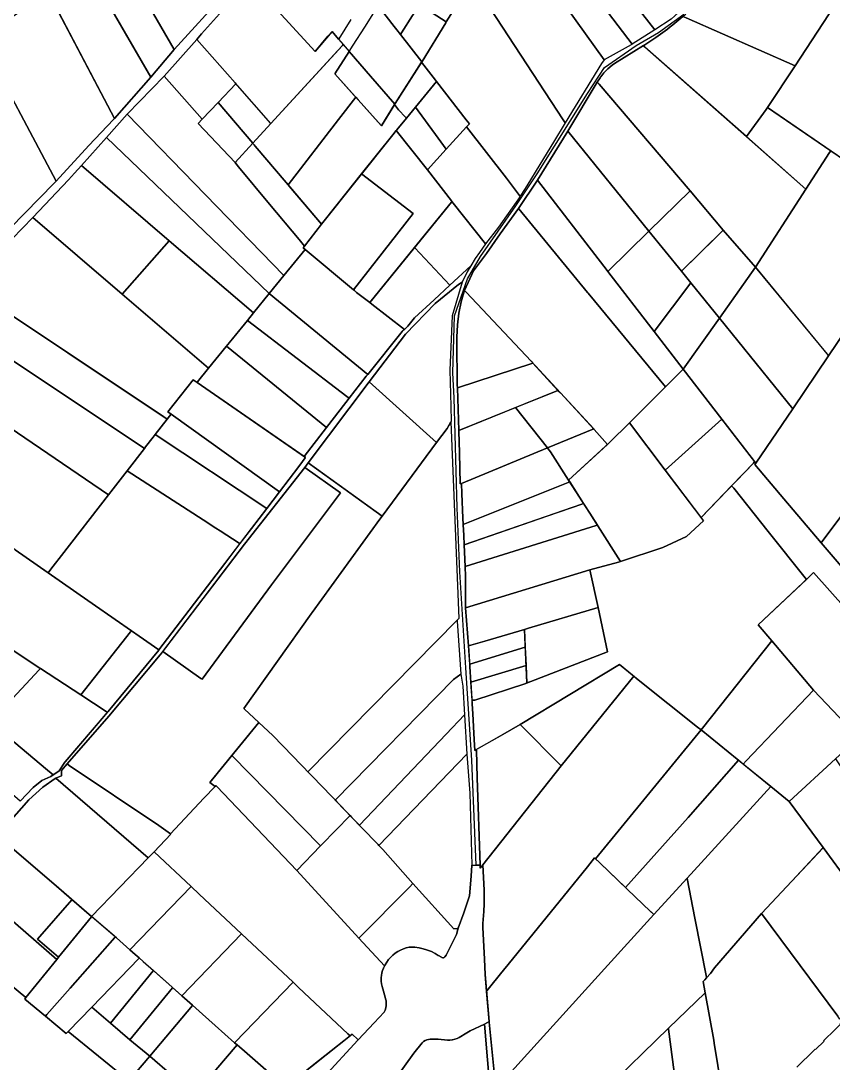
# Model space of a CAD drawing. Header units: metres. Extents: x 3 to 1005126, y 39 to 4383651.
# Drawn here: x 489941 to 490566, y 4369805 to 4370606 of the extents above; entities that cross this region are included whole.
import ezdxf

# ---------------------------------------------------------------- set-up
doc = ezdxf.new("R2010")
doc.units = ezdxf.units.M
doc.header["$MEASUREMENT"] = 0
doc.layers.add('TM_Llucmajor', color=7, linetype='Continuous')

msp = doc.modelspace()

# ---------------------------------------------------------------- linework, layer by layer
at = {"layer": 'TM_Llucmajor', "linetype": 'Continuous', "flags": 128}
for points in [[(490056.74, 4370708.97), (490061.35, 4370701.61), (490062.84, 4370698.97), (490101.52, 4370631.71), (490100.33, 4370629.22), (490099.44, 4370628.23), (490059.29, 4370583.85), (490012.64, 4370664.74), (490004.04, 4370678.91), (490056.74, 4370708.97)], [(490428.38, 4370599.17), (490388.69, 4370650.14), (490386.23, 4370653.28), (490353.7, 4370695.55), (490357.83, 4370694.91), (490368.4, 4370693.27), (490392.36, 4370689.55), (490395.34, 4370689.09), (490396.08, 4370688.97), (490450.78, 4370616.36), (490449.54, 4370615.07), (490441.08, 4370607.31), (490428.38, 4370599.17)], [(490316.19, 4370679.04), (490316.45, 4370679.3), (490316.59, 4370679.1), (490325.26, 4370666.69), (490329.52, 4370660.59), (490346.66, 4370636.19), (490389.58, 4370575.94), (490387.4, 4370573.3), (490359.55, 4370527.51), (490358.04, 4370529.81), (490288.07, 4370637.12), (490291.43, 4370642.56), (490309.31, 4370671.12), (490309.67, 4370671.69), (490315.2, 4370680.52), (490316.19, 4370679.04)], [(490000.72, 4370657.61), (490010.31, 4370668.58), (490012.64, 4370664.74), (490059.29, 4370583.85), (490041.27, 4370562.67), (489992.11, 4370647.77), (490000.72, 4370657.61)], [(490507.12, 4370667.94), (490588.15, 4370650.83), (490536.36, 4370571.29), (490452.53, 4370608.25), (490450.01, 4370609.34), (490452.1, 4370611.05), (490459.99, 4370619.25), (490480.45, 4370640.51), (490507.12, 4370667.94)], [(489990.09, 4370651.26), (490041.27, 4370562.67), (490013.2, 4370530.9), (489965.23, 4370622.69), (489990.09, 4370651.26)], [(490411.19, 4370588.15), (490370.58, 4370641.29), (490373.11, 4370643.24), (490386.23, 4370653.28), (490388.69, 4370650.14), (490428.38, 4370599.17), (490411.19, 4370588.15)], [(490643.26, 4370542.6), (490599.94, 4370481.29), (490515.05, 4370539.47), (490536.36, 4370571.29), (490588.15, 4370650.83), (490595.24, 4370649.33), (490620.61, 4370643.97), (490590.37, 4370602.22), (490645.58, 4370564.51), (490675.25, 4370606.32), (490683.69, 4370600.11), (490643.26, 4370542.6)], [(490389.58, 4370575.94), (490346.66, 4370636.19), (490363.91, 4370649.02), (490364.39, 4370649.38), (490370.58, 4370641.29), (490411.19, 4370588.15), (490410.84, 4370587.92), (490410.36, 4370587.65), (490389.58, 4370575.94)], [(490177.36, 4370594.19), (490180.51, 4370597.9), (490185.46, 4370591.97), (490189.09, 4370587.68), (490188.58, 4370587.11), (490185.04, 4370583.24), (490133.5, 4370527.07), (490106.03, 4370558.22), (490076.48, 4370591.72), (490077.6, 4370592.98), (490080.28, 4370596.01), (490107.77, 4370627.02), (490115.56, 4370635.81), (490119.3, 4370635.02), (490144.51, 4370607.51), (490167.47, 4370582.51), (490177.36, 4370594.19)], [(490268.25, 4370605.24), (490247.54, 4370618.43), (490249.64, 4370621.73), (490251.05, 4370623.94), (490255.6, 4370631.09), (490258.42, 4370635.52), (490278.93, 4370622.46), (490268.25, 4370605.24)], [(489968.37, 4370482.79), (489909.54, 4370593.49), (489911.15, 4370594.44), (489962.79, 4370627.35), (490013.2, 4370530.9), (490012.52, 4370530.14), (489993.6, 4370510.2), (489968.37, 4370482.79)], [(490242.2, 4370610.05), (490233.97, 4370596.78), (490233.11, 4370595.38), (490230.29, 4370599.02), (490228.18, 4370601.76), (490216.03, 4370617.5), (490216.9, 4370618.86), (490219.11, 4370622.32), (490222.02, 4370626.89), (490243.73, 4370612.45), (490242.2, 4370610.05)], [(490210.13, 4370563.41), (490193.58, 4370582.36), (490196.82, 4370587.31), (490205.59, 4370601.08), (490207.41, 4370603.95), (490216.03, 4370617.5), (490228.18, 4370601.76), (490230.29, 4370599.02), (490233.11, 4370595.38), (490249.38, 4370574.43), (490229.05, 4370542.48), (490228.66, 4370541.85), (490210.13, 4370563.41)], [(490249.38, 4370574.43), (490233.11, 4370595.38), (490233.97, 4370596.78), (490242.2, 4370610.05), (490244.44, 4370613.57), (490247.54, 4370618.43), (490268.25, 4370605.24), (490267.84, 4370604.58), (490249.64, 4370574.83), (490249.38, 4370574.43)], [(490440.33, 4370601.41), (490442.26, 4370602.99), (490450.01, 4370609.34), (490452.53, 4370608.25), (490536.36, 4370571.29), (490515.05, 4370539.47), (490513.97, 4370537.97), (490498.93, 4370517.01), (490496.8, 4370518.88), (490420.9, 4370585.88), (490419.9, 4370586.97), (490419.98, 4370587.01), (490429.17, 4370593.11), (490438.23, 4370599.69), (490440.33, 4370601.41)], [(489933.12, 4370446.51), (489910.33, 4370483.25), (489860.05, 4370564.32), (489909.54, 4370593.49), (489968.37, 4370482.79), (489966.93, 4370481.22), (489933.12, 4370446.51)], [(490080.68, 4370530.38), (490051.49, 4370563.53), (490076.48, 4370591.72), (490106.03, 4370558.22), (490106.57, 4370557.61), (490092.94, 4370543.31), (490080.68, 4370530.38)], [(490133.5, 4370527.07), (490188.58, 4370587.11), (490189.09, 4370587.68), (490193.58, 4370582.36), (490182.56, 4370565.38), (490197.59, 4370548.63), (490198.8, 4370547.28), (490185.51, 4370530.1), (490146.66, 4370479.88), (490145.14, 4370481.68), (490121.45, 4370509.65), (490120.62, 4370510.63), (490119.85, 4370511.53), (490119.56, 4370511.87), (490133.5, 4370527.07)], [(490386.51, 4370562.27), (490386.71, 4370562.57), (490387.03, 4370562.97), (490389.44, 4370565.98), (490390.85, 4370567.52), (490392.46, 4370569.14), (490395.75, 4370572.02), (490397.39, 4370573.28), (490419.9, 4370586.97), (490420.9, 4370585.88), (490544.61, 4370476.68), (490505.77, 4370416.72), (490481.06, 4370445.14), (490455.65, 4370475.36), (490385.61, 4370557.31), (490384.28, 4370558.93), (490386.51, 4370562.27)], [(490200.64, 4370545.24), (490182.56, 4370565.38), (490193.58, 4370582.36), (490210.13, 4370563.41), (490228.66, 4370541.85), (490218.46, 4370525.38), (490200.64, 4370545.24)], [(490259.88, 4370560.41), (490260.63, 4370559.36), (490244.65, 4370539.7), (490237.66, 4370531.11), (490236.9, 4370532), (490231.63, 4370537.69), (490228.57, 4370541.71), (490229.05, 4370542.48), (490249.18, 4370574.11), (490259.88, 4370560.41)], [(490051.49, 4370563.53), (490080.68, 4370530.38), (490077.61, 4370527.14), (490105.95, 4370497.04), (490108.56, 4370493.9), (490132.53, 4370465), (490155.1, 4370437.8), (490159.32, 4370432.72), (490158.35, 4370431.43), (490159.71, 4370430.31), (490143.46, 4370410.26), (490023.17, 4370534.38), (490051.49, 4370563.53)], [(490106.57, 4370557.61), (490133.5, 4370527.07), (490119.56, 4370511.87), (490092.94, 4370543.31), (490106.57, 4370557.61)], [(490260.63, 4370559.36), (490283.51, 4370529.96), (490285.99, 4370526.78), (490283.89, 4370524.47), (490283.88, 4370524.49), (490268.23, 4370507.23), (490260, 4370518.57), (490246.75, 4370536.81), (490244.65, 4370539.7), (490260.63, 4370559.36)], [(490361.69, 4370521.3), (490384.28, 4370558.93), (490385.61, 4370557.31), (490455.65, 4370475.36), (490423.97, 4370444.41), (490361.69, 4370521.3)], [(490200.64, 4370545.24), (490215.91, 4370528.23), (490218.46, 4370525.38), (490218.7, 4370525.77), (490228.57, 4370541.71), (490231.63, 4370537.69), (490236.9, 4370532), (490237.66, 4370531.11), (490230.19, 4370522.25), (490229.82, 4370521.79), (490227.1, 4370518.38), (490172.26, 4370449.64), (490147.45, 4370478.95), (490146.66, 4370479.88), (490185.51, 4370530.1), (490198.8, 4370547.28), (490200.64, 4370545.24)], [(490080.68, 4370530.38), (490092.94, 4370543.31), (490119.56, 4370511.87), (490105.95, 4370497.04), (490077.61, 4370527.14), (490080.68, 4370530.38)], [(490237.66, 4370531.11), (490244.65, 4370539.7), (490246.75, 4370536.81), (490260, 4370518.57), (490268.23, 4370507.23), (490253.82, 4370491.47), (490229.82, 4370521.79), (490230.19, 4370522.25), (490237.66, 4370531.11)], [(490515.05, 4370539.47), (490563.75, 4370506.09), (490562.77, 4370504.74), (490544.61, 4370476.68), (490498.93, 4370517.01), (490513.97, 4370537.97), (490515.05, 4370539.47)], [(490132.19, 4370396.37), (490007.04, 4370516.32), (490023.17, 4370534.38), (490143.46, 4370410.26), (490132.19, 4370396.37)], [(490314.53, 4370485.12), (490324.44, 4370471.77), (490324.99, 4370471.03), (490308.38, 4370447.49), (490298.35, 4370434.59), (490273.59, 4370465.95), (490272.62, 4370467.17), (490272.31, 4370467.57), (490253.82, 4370491.47), (490268.23, 4370507.23), (490283.88, 4370524.49), (490314.53, 4370485.12)], [(490055.41, 4370437), (489987.89, 4370494.83), (490007.04, 4370516.32), (490132.19, 4370396.37), (490120.24, 4370381.64), (490055.41, 4370437)], [(490242.76, 4370458.01), (490203.22, 4370488.46), (490227.1, 4370518.38), (490229.82, 4370521.79), (490253.82, 4370491.47), (490272.31, 4370467.57), (490272.62, 4370467.17), (490272.19, 4370466.67), (490209.57, 4370389.43), (490199.38, 4370397.29), (490197.67, 4370398.78), (490197.04, 4370399.34), (490242.76, 4370458.01)], [(490361.69, 4370521.3), (490423.97, 4370444.41), (490392.28, 4370413.45), (490391.87, 4370413.98), (490389.26, 4370417.36), (490338.23, 4370483.48), (490361.69, 4370521.3)], [(490120.62, 4370510.63), (490121.45, 4370509.65), (490145.14, 4370481.68), (490172.26, 4370449.64), (490159.32, 4370432.72), (490155.1, 4370437.8), (490132.53, 4370465), (490108.56, 4370493.9), (490107.39, 4370495.3), (490105.95, 4370497.04), (490119.56, 4370511.87), (490119.85, 4370511.53), (490120.62, 4370510.63)], [(490603.11, 4370479.11), (490632.79, 4370458.77), (490632.01, 4370457.59), (490629.51, 4370453.79), (490618.35, 4370436.81), (490608.02, 4370421.08), (490596.28, 4370403.23), (490573.84, 4370369.07), (490575.28, 4370368.15), (490562.04, 4370348.57), (490561.11, 4370349.7), (490505.77, 4370416.72), (490544.61, 4370476.68), (490562.77, 4370504.74), (490563.75, 4370506.09), (490603.11, 4370479.11)], [(490019.28, 4370395.84), (489950.49, 4370454.9), (489978.03, 4370483.78), (489982.69, 4370489), (489987.89, 4370494.83), (490055.41, 4370437), (490019.28, 4370395.84)], [(490159.32, 4370432.72), (490172.26, 4370449.64), (490184.44, 4370464.91), (490203.22, 4370488.46), (490242.76, 4370458.01), (490197.04, 4370399.34), (490159.71, 4370430.31), (490158.35, 4370431.43), (490159.32, 4370432.72)], [(490338.23, 4370483.48), (490389.26, 4370417.36), (490391.87, 4370413.98), (490392.28, 4370413.45), (490427.96, 4370367.21), (490450.32, 4370338.22), (490436.66, 4370324.64), (490377.23, 4370396.75), (490376.8, 4370397.27), (490323.96, 4370461.38), (490323.66, 4370461.76), (490338.23, 4370483.48)], [(490481.06, 4370445.14), (490448.97, 4370413.54), (490423.97, 4370444.41), (490455.65, 4370475.36), (490481.06, 4370445.14)], [(490298.35, 4370434.59), (490293.72, 4370428), (490290.47, 4370423.37), (490287.1, 4370417.78), (490270.9, 4370402.93), (490244.21, 4370431.4), (490243.88, 4370431.75), (490272.19, 4370466.67), (490272.62, 4370467.17), (490273.59, 4370465.95), (490298.35, 4370434.59)], [(490283.56, 4370397.52), (490282.28, 4370398.63), (490289.21, 4370413.92), (490299.12, 4370427.18), (490309.75, 4370442.17), (490323.66, 4370461.76), (490323.96, 4370461.38), (490376.8, 4370397.27), (490377.23, 4370396.75), (490436.66, 4370324.64), (490421.81, 4370309.89), (490408.93, 4370297.07), (490393.62, 4370281.86), (490392.04, 4370280.41), (490381.87, 4370291.98), (490355.92, 4370319.97), (490333.46, 4370344.3), (490283.56, 4370397.52)], [(490054.19, 4370305.53), (490056.82, 4370303.64), (490056.67, 4370303.45), (490055.6, 4370302.13), (490053.77, 4370299.89), (490051.12, 4370301.66), (489900.18, 4370402.35), (489934.62, 4370438.43), (489950.49, 4370454.9), (490019.28, 4370395.84), (490085.58, 4370338.9), (490077.08, 4370328.48), (490076.74, 4370328.07), (490073.74, 4370330.15), (490054.19, 4370305.53)], [(490427.96, 4370367.21), (490392.28, 4370413.45), (490423.97, 4370444.41), (490448.97, 4370413.54), (490456.27, 4370404.53), (490427.96, 4370367.21)], [(490475.31, 4370439.48), (490481.06, 4370445.14), (490505.77, 4370416.72), (490478.11, 4370377.56), (490456.27, 4370404.53), (490448.97, 4370413.54), (490475.31, 4370439.48)], [(490085.58, 4370338.9), (490019.28, 4370395.84), (490055.41, 4370437), (490120.24, 4370381.64), (490115.49, 4370375.78), (490099.09, 4370355.56), (490085.58, 4370338.9)], [(490197.04, 4370399.34), (490199.38, 4370397.29), (490209.57, 4370389.43), (490211.09, 4370388.24), (490236.06, 4370368.75), (490234.41, 4370367.1), (490207.99, 4370334.2), (490132.19, 4370396.37), (490143.46, 4370410.26), (490159.71, 4370430.31), (490197.04, 4370399.34)], [(490258.89, 4370391.45), (490243.72, 4370377.64), (490238.64, 4370371.33), (490236.06, 4370368.75), (490211.09, 4370388.24), (490209.57, 4370389.43), (490243.88, 4370431.75), (490244.21, 4370431.4), (490270.9, 4370402.93), (490258.89, 4370391.45)], [(490534.54, 4370307.89), (490478.11, 4370377.56), (490505.77, 4370416.72), (490562.04, 4370348.57), (490534.54, 4370307.89)], [(489900.44, 4370367.87), (489881.31, 4370380.61), (489892.24, 4370393.99), (489900.18, 4370402.35), (490053.77, 4370299.89), (490044.62, 4370288.07), (490043.1, 4370286.1), (490037.23, 4370278.51), (490036.35, 4370277.38), (489910.49, 4370361.18), (489900.44, 4370367.87)], [(490260.86, 4370282.01), (490208.9, 4370328.56), (490236.8, 4370365.2), (490259.66, 4370388.71), (490277.77, 4370403.29), (490280.36, 4370405.25), (490272.67, 4370379.38), (490271.01, 4370337.52), (490271.81, 4370309.77), (490272.1, 4370298.09), (490268.84, 4370292.75), (490260.86, 4370282.01)], [(490450.32, 4370338.22), (490427.96, 4370367.21), (490456.27, 4370404.53), (490478.11, 4370377.56), (490450.32, 4370338.22)], [(490193.55, 4370316), (490191.81, 4370317.33), (490115.49, 4370375.78), (490120.24, 4370381.64), (490132.19, 4370396.37), (490207.99, 4370334.2), (490206.6, 4370332.99), (490193.55, 4370316)], [(490276.79, 4370323.79), (490276.72, 4370325.91), (490276.38, 4370360.24), (490276.47, 4370362.75), (490276.94, 4370372.42), (490277.95, 4370381.29), (490279.74, 4370390.05), (490280.69, 4370393.58), (490282.28, 4370398.63), (490283.56, 4370397.52), (490333.46, 4370344.3), (490334.77, 4370342.89), (490276.79, 4370323.79)], [(489866.07, 4370338.57), (489853.66, 4370346.98), (489881.31, 4370380.61), (489900.44, 4370367.87), (489910.49, 4370361.18), (490036.35, 4370277.38), (490023.06, 4370260.21), (490008.77, 4370241.75), (489874.22, 4370333.04), (489866.07, 4370338.57)], [(490111.7, 4370346), (490099.42, 4370355.98), (490115.49, 4370375.78), (490191.81, 4370317.33), (490193.55, 4370316), (490177.99, 4370295.72), (490176.29, 4370293.5), (490111.7, 4370346)], [(490479.97, 4370299.82), (490450.32, 4370338.22), (490478.11, 4370377.56), (490534.54, 4370307.89), (490506.15, 4370265.9), (490479.97, 4370299.82)], [(490506.15, 4370265.9), (490534.54, 4370307.89), (490562.04, 4370348.57), (490575.28, 4370368.15), (490666.1, 4370310.29), (490612.74, 4370242.3), (490595.36, 4370256.73), (490556.31, 4370204.7), (490527.64, 4370238.52), (490505.28, 4370264.92), (490506.15, 4370265.9)], [(490099.09, 4370355.56), (490099.42, 4370355.98), (490111.7, 4370346), (490176.29, 4370293.5), (490159.13, 4370271.16), (490076.74, 4370328.07), (490077.08, 4370328.48), (490085.58, 4370338.9), (490099.09, 4370355.56)], [(489821.24, 4370287.62), (489813.3, 4370293.57), (489823.17, 4370309.74), (489829.21, 4370317.18), (489853.66, 4370346.98), (489866.07, 4370338.57), (489874.22, 4370333.04), (490008.77, 4370241.75), (489972.53, 4370194.95), (489966.18, 4370186.75), (489962.86, 4370182.46), (489962.3, 4370181.74), (489936.89, 4370199.43), (489860.35, 4370257.62), (489860.26, 4370257.68), (489840.61, 4370271.83), (489841.17, 4370272.63), (489836.79, 4370275.97), (489832.72, 4370279.02), (489821.24, 4370287.62)], [(490277.89, 4370291.19), (490276.79, 4370323.79), (490334.77, 4370342.89), (490354.08, 4370321.96), (490277.89, 4370291.19)], [(490436.48, 4370260.64), (490408.93, 4370297.07), (490421.81, 4370309.89), (490436.66, 4370324.64), (490450.32, 4370338.22), (490479.97, 4370299.82), (490436.48, 4370260.64)], [(490140.08, 4370243.9), (490056.82, 4370303.64), (490054.19, 4370305.53), (490073.74, 4370330.15), (490076.74, 4370328.07), (490160.11, 4370270.48), (490159.76, 4370269.99), (490157.88, 4370267.4), (490155, 4370263.44), (490140.08, 4370243.9)], [(490219.1, 4370225.28), (490162.15, 4370266.14), (490208.9, 4370328.56), (490260.86, 4370282.01), (490219.1, 4370225.28)], [(490346.02, 4370277.67), (490321.36, 4370308.75), (490354.08, 4370321.96), (490355.92, 4370319.97), (490381.53, 4370292.35), (490346.02, 4370277.67)], [(490279.86, 4370250.33), (490279.04, 4370250), (490278.37, 4370273.85), (490277.9, 4370290.65), (490277.89, 4370291.19), (490321.36, 4370308.75), (490346.02, 4370277.67), (490279.86, 4370250.33)], [(490130.34, 4370231.14), (490044.62, 4370288.07), (490053.77, 4370299.89), (490055.6, 4370302.13), (490056.67, 4370303.45), (490056.82, 4370303.64), (490140.08, 4370243.9), (490130.34, 4370231.14)], [(490464.07, 4370224.15), (490436.48, 4370260.64), (490479.97, 4370299.82), (490505.11, 4370267.25), (490504.4, 4370265.95), (490464.07, 4370224.15)], [(490269.08, 4370293.14), (490271.86, 4370297.69), (490277.83, 4370146.62), (490277.84, 4370146.49), (490276.69, 4370145.32), (490161.94, 4370028.81), (490161.87, 4370028.88), (490158.65, 4370032.22), (490156.47, 4370034.48), (490150.31, 4370040.87), (490135.07, 4370056.7), (490113.18, 4370076.87), (490112.58, 4370077.42), (490164.41, 4370150.19), (490165.11, 4370151.17), (490217.3, 4370222.88), (490219.1, 4370225.28), (490260.86, 4370282.01), (490268.84, 4370292.75), (490269.08, 4370293.14)], [(490381.87, 4370291.98), (490392.04, 4370280.41), (490362.29, 4370252.97), (490348.38, 4370274.69), (490346.28, 4370277.34), (490346.02, 4370277.67), (490381.53, 4370292.35), (490381.87, 4370291.98)], [(490378.51, 4370227.63), (490362.29, 4370252.97), (490393.62, 4370281.86), (490408.93, 4370297.07), (490436.48, 4370260.64), (490465.97, 4370221.63), (490452.86, 4370209.63), (490434.59, 4370201.2), (490402.25, 4370190.55), (490384.8, 4370217.81), (490378.51, 4370227.63)], [(490118.7, 4370215.9), (490109.74, 4370204.16), (490109.2, 4370204.51), (490094.44, 4370214.07), (490091.27, 4370216.11), (490081.5, 4370222.42), (490023.06, 4370260.21), (490036.35, 4370277.38), (490037.23, 4370278.51), (490043.1, 4370286.1), (490044.62, 4370288.07), (490130.34, 4370231.14), (490118.7, 4370215.9)], [(490279.86, 4370250.33), (490346.02, 4370277.67), (490346.28, 4370277.34), (490348.38, 4370274.69), (490362.29, 4370252.97), (490363.17, 4370251.59), (490361.84, 4370251.06), (490281.28, 4370218.92), (490281.07, 4370223.66), (490280.2, 4370242.8), (490279.86, 4370250.33)], [(490008.88, 4370071.55), (490048.37, 4370118.61), (490049.88, 4370120.59), (490050.44, 4370121.33), (490079.77, 4370100.53), (490080.69, 4370099.88), (490133.85, 4370172.38), (490134.13, 4370172.76), (490187.08, 4370243.11), (490159.5, 4370262.66), (490162.15, 4370266.14), (490189.6, 4370246.44), (490219.1, 4370225.28), (490217.3, 4370222.88), (490165.11, 4370151.17), (490164.41, 4370150.19), (490112.58, 4370077.42), (490113.18, 4370076.87), (490124.19, 4370066.72), (490086.46, 4370020.58), (490090.59, 4370017.6), (490082.08, 4370008.57), (490056.26, 4369981.17), (490047.38, 4369987.42), (489978.5, 4370033.73), (489976.9, 4370034.85), (490008.88, 4370071.55)], [(490637.48, 4370103.24), (490628.16, 4370094.66), (490627.83, 4370095.03), (490550.51, 4370181.93), (490546.64, 4370178.14), (490545.11, 4370176.7), (490544.14, 4370177.91), (490515.7, 4370213.36), (490489.08, 4370246.71), (490487.54, 4370248.47), (490504.4, 4370265.95), (490505.11, 4370267.25), (490506.15, 4370265.9), (490505.28, 4370264.92), (490527.64, 4370238.52), (490556.31, 4370204.7), (490640.37, 4370106.56), (490639.54, 4370105.85), (490637.48, 4370103.24)], [(490109.74, 4370204.16), (490098.11, 4370188.93), (490047.4, 4370122.5), (489992.77, 4370160.53), (489962.3, 4370181.74), (489962.86, 4370182.46), (489966.18, 4370186.75), (489972.53, 4370194.95), (490008.77, 4370241.75), (490023.06, 4370260.21), (490081.5, 4370222.42), (490091.27, 4370216.11), (490094.44, 4370214.07), (490109.2, 4370204.51), (490109.74, 4370204.16)], [(490133.85, 4370172.38), (490080.69, 4370099.88), (490079.77, 4370100.53), (490050.44, 4370121.33), (490113.27, 4370203.77), (490159.5, 4370262.66), (490187.08, 4370243.11), (490133.85, 4370172.38)], [(490372.42, 4370234.6), (490281.99, 4370203.29), (490281.67, 4370210.5), (490281.28, 4370218.92), (490361.84, 4370251.06), (490363.17, 4370251.59), (490373.75, 4370235.06), (490372.42, 4370234.6)], [(490640.37, 4370106.56), (490556.31, 4370204.7), (490595.36, 4370256.73), (490612.74, 4370242.3), (490701.22, 4370170.04), (490640.37, 4370106.56)], [(490465.97, 4370221.63), (490464.07, 4370224.15), (490487.54, 4370248.47), (490489.08, 4370246.71), (490515.7, 4370213.36), (490544.14, 4370177.91), (490545.11, 4370176.7), (490507.98, 4370141.66), (490518.4, 4370129.4), (490465.12, 4370062.35), (490463.98, 4370060.95), (490461.27, 4370062.97), (490415.82, 4370099.56), (490401.45, 4370111.14), (490325.07, 4370065.16), (490311.65, 4370057.5), (490290.25, 4370045.27), (490289.79, 4370053.59), (490288.69, 4370073.26), (490288.2, 4370081.09), (490288.02, 4370083.94), (490290.1, 4370083.94), (490329.3, 4370096.73), (490333.3, 4370098.25), (490392.21, 4370120.89), (490384.91, 4370155.05), (490378.62, 4370183.97), (490400.61, 4370189.98), (490402.08, 4370190.49), (490434.59, 4370201.2), (490452.86, 4370209.63), (490465.97, 4370221.63)], [(490383.48, 4370217.99), (490282.75, 4370186.58), (490281.99, 4370203.29), (490346.29, 4370225.55), (490372.42, 4370234.6), (490373.75, 4370235.06), (490378.51, 4370227.63), (490384.49, 4370218.3), (490383.48, 4370217.99)], [(490383.48, 4370217.99), (490384.49, 4370218.3), (490384.8, 4370217.81), (490402.25, 4370190.55), (490402.08, 4370190.49), (490400.61, 4370189.98), (490378.62, 4370183.97), (490283.03, 4370154.93), (490283.1, 4370178.86), (490282.75, 4370186.58), (490383.48, 4370217.99)], [(490285.22, 4370125.51), (490283.03, 4370154.93), (490378.62, 4370183.97), (490384.91, 4370155.05), (490331.32, 4370139.06), (490328.26, 4370138.17), (490297.99, 4370129.26), (490285.22, 4370125.51)], [(490593.64, 4370062.93), (490585.13, 4370055.1), (490585.11, 4370055.12), (490584.74, 4370055.51), (490550.39, 4370091.61), (490518.4, 4370129.4), (490507.98, 4370141.66), (490546.64, 4370178.14), (490550.51, 4370181.93), (490627.83, 4370095.03), (490628.16, 4370094.66), (490603.09, 4370071.62), (490593.64, 4370062.93)], [(490331.32, 4370139.06), (490384.91, 4370155.05), (490392.21, 4370120.89), (490333.3, 4370098.25), (490330.23, 4370097.08), (490328.26, 4370138.17), (490331.32, 4370139.06)], [(489882.83, 4370133.44), (489883.02, 4370133.64), (489883.24, 4370133.9), (489895.4, 4370148.69), (489956.23, 4370108.28), (489956.37, 4370108.19), (489955.5, 4370107.24), (489917.77, 4370066.91), (489887, 4370092.7), (489866.34, 4370110.94), (489864.92, 4370112.09), (489882.83, 4370133.44)], [(490279.41, 4370103.83), (490273.86, 4370099.6), (490182.88, 4370007.07), (490182.53, 4370007.43), (490178.96, 4370011.14), (490173.86, 4370016.43), (490164.19, 4370026.47), (490161.94, 4370028.81), (490276.69, 4370145.32), (490276.73, 4370144.58), (490279.41, 4370103.83)], [(490286.26, 4370111.63), (490285.22, 4370125.51), (490297.99, 4370129.26), (490328.26, 4370138.17), (490328.92, 4370124.48), (490286.26, 4370111.63)], [(490006.9, 4370075.24), (489987.48, 4370088), (490025.68, 4370136.4), (490026.3, 4370137.18), (490047.4, 4370122.5), (490047.3, 4370122.37), (490008.53, 4370075.16), (490007.99, 4370074.52), (490006.9, 4370075.24)], [(490287.16, 4370097.76), (490286.43, 4370109.36), (490286.26, 4370111.63), (490328.92, 4370124.48), (490329.59, 4370110.54), (490287.16, 4370097.76)], [(490498.62, 4370037.16), (490496.41, 4370034.74), (490492.8, 4370037.67), (490491.72, 4370038.54), (490463.98, 4370060.95), (490465.12, 4370062.35), (490518.4, 4370129.4), (490550.39, 4370091.61), (490498.62, 4370037.16)], [(489987.48, 4370088), (490006.9, 4370075.24), (490007.99, 4370074.52), (489975.5, 4370036.41), (489975.22, 4370036.07), (489970.71, 4370029.65), (489966.07, 4370026.42), (489960.2, 4370031.35), (489922.54, 4370062.91), (489917.77, 4370066.91), (489955.5, 4370107.24), (489956.37, 4370108.19), (489987.48, 4370088)], [(490329.59, 4370110.54), (490330.23, 4370097.08), (490329.3, 4370096.73), (490290.1, 4370083.94), (490288.02, 4370083.94), (490287.16, 4370097.76), (490329.59, 4370110.54)], [(490356.44, 4370033.28), (490325.07, 4370065.16), (490401.45, 4370111.14), (490412.28, 4370102.41), (490356.44, 4370033.28)], [(490281.01, 4370094.64), (490282.32, 4370072.54), (490268.08, 4370057.61), (490201.49, 4369987.75), (490195.76, 4369993.7), (490184.22, 4370005.67), (490182.88, 4370007.07), (490273.86, 4370099.6), (490279.41, 4370103.83), (490279.41, 4370103.78), (490280.2, 4370099.27), (490281.01, 4370094.64)], [(490299.48, 4369860.38), (490299.17, 4369859.99), (490298.09, 4369872.92), (490297.54, 4369884.86), (490296.43, 4369909), (490296.28, 4369912.14), (490297.07, 4369921.46), (490297.31, 4369927.36), (490297.26, 4369937.71), (490296.37, 4369957.28), (490356.44, 4370033.28), (490412.28, 4370102.41), (490415.82, 4370099.56), (490461.27, 4370062.97), (490463.98, 4370060.95), (490383, 4369961.83), (490382.2, 4369962.6), (490376.75, 4369955.86), (490351.31, 4369924.42), (490313.61, 4369877.84), (490313.31, 4369877.47), (490303.62, 4369865.5), (490299.48, 4369860.38)], [(490567.29, 4370038.69), (490531.77, 4370006.03), (490517.6, 4370017.53), (490496.41, 4370034.74), (490498.62, 4370037.16), (490550.39, 4370091.61), (490584.74, 4370055.51), (490585.11, 4370055.12), (490585.13, 4370055.1), (490567.29, 4370038.69)], [(489917.07, 4370066.17), (489917.77, 4370066.91), (489922.54, 4370062.91), (489960.2, 4370031.35), (489966.07, 4370026.42), (489964.43, 4370025.28), (489957.37, 4370021.97), (489950.88, 4370016.6), (489940.89, 4370006.21), (489896.69, 4370044.4), (489917.07, 4370066.17)], [(490103.41, 4370041.3), (490124.19, 4370066.72), (490135.07, 4370056.7), (490150.31, 4370040.87), (490156.47, 4370034.48), (490164.19, 4370026.47), (490173.86, 4370016.43), (490178.96, 4370011.14), (490182.53, 4370007.43), (490184.22, 4370005.67), (490194.32, 4369995.19), (490172.48, 4369972.68), (490171.66, 4369971.83), (490103.41, 4370041.3)], [(490284.12, 4370042.33), (490216.54, 4369972.1), (490215.84, 4369972.83), (490203.09, 4369986.09), (490201.92, 4369987.31), (490201.49, 4369987.75), (490268.08, 4370057.61), (490282.32, 4370072.54), (490284.12, 4370042.33)], [(490294.17, 4369957.06), (490292.05, 4370024.19), (490291.38, 4370045.46), (490291.33, 4370045.88), (490311.65, 4370057.5), (490325.07, 4370065.16), (490356.44, 4370033.28), (490296.37, 4369957.28), (490295.59, 4369956.3), (490294.25, 4369954.61), (490294.17, 4369957.06)], [(490406.02, 4369939.79), (490386.15, 4369958.82), (490383, 4369961.83), (490463.98, 4370060.95), (490491.72, 4370038.54), (490492.8, 4370037.67), (490454.01, 4369993.75), (490406.02, 4369939.79)], [(490286.43, 4370012.4), (490287.96, 4369957.01), (490287.33, 4369948.44), (490286, 4369933.47), (490281.84, 4369920.36), (490277.5, 4369908.66), (490277.18, 4369907.57), (490276.57, 4369908.25), (490274, 4369908.07), (490242.49, 4369942.82), (490219.39, 4369969.15), (490216.54, 4369972.1), (490284.12, 4370042.33), (490286.43, 4370012.4)], [(490043.72, 4369967.31), (490039.82, 4369963.27), (490039.75, 4369963.2), (490039.3, 4369962.73), (489968.33, 4370024.01), (489968.48, 4370024.09), (489968.75, 4370024.24), (489972.67, 4370025.78), (489972.67, 4370029.85), (489976.9, 4370034.85), (489978.5, 4370033.73), (490047.38, 4369987.42), (490056.26, 4369981.17), (490056.66, 4369980.72), (490043.72, 4369967.31)], [(490087.59, 4370021.96), (490103.41, 4370041.3), (490171.66, 4369971.83), (490171.6, 4369971.77), (490153.39, 4369952.99), (490091.91, 4370017.58), (490091.24, 4370018.26), (490090.59, 4370017.6), (490086.46, 4370020.58), (490087.59, 4370021.96)], [(490453.23, 4369947.15), (490427.71, 4369919.01), (490425.87, 4369920.77), (490425.74, 4369920.9), (490424.9, 4369921.7), (490407.43, 4369938.44), (490406.02, 4369939.79), (490454.01, 4369993.75), (490492.8, 4370037.67), (490517.6, 4370017.53), (490453.23, 4369947.15)], [(490619.64, 4369888.66), (490618.68, 4369887.68), (490557.88, 4369970.48), (490531.77, 4370006.03), (490567.29, 4370038.69), (490584.07, 4370013.89), (490612.65, 4369970.5), (490620.22, 4369959.32), (490647.79, 4369918.08), (490619.64, 4369888.66)], [(489967.84, 4370023.74), (489968.28, 4370024.05), (489968.33, 4370024.01), (490039.3, 4369962.73), (489995.73, 4369917.58), (489966.69, 4369942.55), (489923.79, 4369979.41), (489923.7, 4369979.49), (489925.65, 4369981.87), (489932.36, 4369990.09), (489947.5, 4370007.15), (489958.24, 4370016.98), (489967.84, 4370023.74)], [(490090.59, 4370017.6), (490091.24, 4370018.26), (490091.91, 4370017.58), (490153.39, 4369952.99), (490201.01, 4369900.8), (490220.87, 4369879.69), (490220.82, 4369879.58), (490220.21, 4369878.38), (490220.09, 4369878.12), (490219.99, 4369877.87), (490219.33, 4369876.18), (490218.77, 4369874.17), (490218.4, 4369872.12), (490218.26, 4369870.7), (490218.22, 4369870.05), (490218.25, 4369867.96), (490218.48, 4369865.89), (490218.9, 4369863.85), (490219.52, 4369861.86), (490221.34, 4369855.47), (490221.66, 4369854.35), (490221.96, 4369852.79), (490221.98, 4369852.62), (490222.11, 4369850.87), (490222.03, 4369849.11), (490221.75, 4369847.37), (490221.28, 4369845.68), (490220.62, 4369844.05), (490212.89, 4369835.87), (490200.45, 4369822.7), (490200.2, 4369822.95), (490196.02, 4369827.23), (490194.34, 4369825.89), (490192.58, 4369827.46), (490154.76, 4369862.98), (490150.51, 4369866.98), (490114.88, 4369900.46), (490110.87, 4369904.22), (490078.31, 4369934.82), (490072.13, 4369940.62), (490043.72, 4369967.31), (490056.66, 4369980.72), (490056.26, 4369981.17), (490082.08, 4370008.57), (490090.59, 4370017.6)], [(490474.24, 4369878.04), (490471.31, 4369873.82), (490468.23, 4369870.48), (490468.13, 4369871), (490459.26, 4369916.33), (490453.31, 4369946.75), (490453.23, 4369947.15), (490517.6, 4370017.53), (490531.77, 4370006.03), (490557.88, 4369970.48), (490557.78, 4369970.38), (490533.73, 4369944.66), (490510.44, 4369919.77), (490474.24, 4369878.04)], [(490201.01, 4369900.8), (490153.39, 4369952.99), (490171.6, 4369971.77), (490172.48, 4369972.68), (490194.32, 4369995.19), (490195.76, 4369993.7), (490203.09, 4369986.09), (490215.84, 4369972.83), (490216.54, 4369972.1), (490217.47, 4369971.14), (490219.39, 4369969.15), (490242.49, 4369942.82), (490239.9, 4369940.2), (490201.01, 4369900.8)], [(489969.01, 4369884.56), (489895.24, 4369948.65), (489923.79, 4369979.41), (489966.69, 4369942.55), (489980.65, 4369930.55), (489980.54, 4369930.41), (489954.13, 4369900.02), (489970.37, 4369886.23), (489969.01, 4369884.56)], [(490618.68, 4369887.68), (490570.71, 4369838.73), (490569.02, 4369840.99), (490525.27, 4369899.84), (490510.44, 4369919.77), (490533.73, 4369944.66), (490557.88, 4369970.48), (490618.68, 4369887.68)], [(490039.3, 4369962.73), (490039.82, 4369963.27), (490039.75, 4369963.2), (490043.72, 4369967.31), (490072.13, 4369940.62), (490025.21, 4369891.97), (490014.9, 4369901.11), (489995.73, 4369917.58), (490039.3, 4369962.73)], [(490305.99, 4369784.79), (490305.9, 4369789.23), (490305.88, 4369790.29), (490301.16, 4369836.34), (490301.11, 4369836.79), (490299.17, 4369859.99), (490299.48, 4369860.38), (490303.62, 4369865.5), (490313.31, 4369877.47), (490313.61, 4369877.84), (490351.31, 4369924.42), (490376.75, 4369955.86), (490382.2, 4369962.6), (490386.15, 4369958.82), (490407.43, 4369938.44), (490424.9, 4369921.7), (490425.74, 4369920.9), (490425.87, 4369920.77), (490427.71, 4369919.01), (490389.83, 4369877.23), (490305.99, 4369784.79)], [(489945.27, 4369855.32), (489900.91, 4369891.81), (489899.21, 4369893.29), (489898.08, 4369894.28), (489891.74, 4369899.85), (489868.83, 4369918.39), (489895.24, 4369948.65), (489969.01, 4369884.56), (489945.27, 4369855.32)], [(490032.29, 4369885.69), (490029.21, 4369888.42), (490025.21, 4369891.97), (490072.13, 4369940.62), (490078.31, 4369934.82), (490110.87, 4369904.22), (490065.03, 4369856.69), (490055.04, 4369865.54), (490035.36, 4369882.97), (490032.29, 4369885.69)], [(490220.87, 4369879.69), (490201.01, 4369900.8), (490239.9, 4369940.2), (490242.49, 4369942.82), (490274, 4369908.07), (490276.57, 4369908.25), (490277.18, 4369907.57), (490276.11, 4369903.85), (490268.14, 4369887.93), (490267.15, 4369886.56), (490267.09, 4369886.47), (490266.65, 4369886.08), (490266.11, 4369885.85), (490265.69, 4369885.8), (490265.52, 4369885.82), (490264.96, 4369885.98), (490264.49, 4369886.33), (490262.21, 4369887.49), (490262.06, 4369887.57), (490259.76, 4369889.02), (490256.81, 4369890.55), (490253.73, 4369891.81), (490253.15, 4369892.02), (490250.56, 4369892.81), (490247.31, 4369893.52), (490244.02, 4369893.94), (490240.7, 4369894.08), (490239.85, 4369893.93), (490237.54, 4369893.38), (490235.3, 4369892.63), (490233.12, 4369891.69), (490231.04, 4369890.57), (490229.07, 4369889.27), (490227.21, 4369887.8), (490225.67, 4369886.36), (490225.49, 4369886.17), (490223.92, 4369884.4), (490222.51, 4369882.51), (490221.27, 4369880.49), (490220.87, 4369879.69)], [(489980.54, 4369930.41), (489980.65, 4369930.55), (489995.73, 4369917.58), (489995.79, 4369917.54), (489995.56, 4369917.25), (489970.37, 4369886.23), (489954.13, 4369900.02), (489980.54, 4369930.41)], [(489995.56, 4369917.25), (489995.79, 4369917.54), (490014.04, 4369901.85), (490013.64, 4369901.39), (489979.21, 4369862.35), (489961.44, 4369842.19), (489960.3, 4369840.89), (489944.31, 4369854.14), (489945.27, 4369855.32), (489969.01, 4369884.56), (489970.37, 4369886.23), (489995.56, 4369917.25)], [(490013.64, 4369901.39), (490014.04, 4369901.85), (490014.9, 4369901.11), (490025.21, 4369891.97), (490029.21, 4369888.42), (490032.29, 4369885.69), (490031.96, 4369885.34), (489995.87, 4369847.95), (489977.66, 4369829.07), (489976.29, 4369827.65), (489960.3, 4369840.89), (489961.44, 4369842.19), (489979.21, 4369862.35), (490013.64, 4369901.39)], [(490105.78, 4369820.62), (490105.63, 4369820.46), (490090.74, 4369833.81), (490081.02, 4369842.53), (490073.34, 4369849.33), (490065.03, 4369856.69), (490110.87, 4369904.22), (490114.88, 4369900.46), (490150.51, 4369866.98), (490105.78, 4369820.62)], [(489977.66, 4369829.07), (490024.32, 4369791.32), (489991.03, 4369752.34), (489937.29, 4369789.2), (489937.05, 4369789.36), (489937.68, 4369790.18), (489902.81, 4369815.82), (489867.62, 4369841.69), (489867.59, 4369841.64), (489863.06, 4369844.96), (489891.28, 4369879.84), (489891.97, 4369880.7), (489900.91, 4369891.81), (489945.27, 4369855.32), (489944.31, 4369854.14), (489960.3, 4369840.89), (489976.29, 4369827.65), (489977.66, 4369829.07)], [(490035.36, 4369882.97), (490043.19, 4369876.03), (490042.94, 4369875.71), (490010.32, 4369835.62), (489995.87, 4369847.95), (490031.96, 4369885.34), (490032.29, 4369885.69), (490035.36, 4369882.97)], [(490042.94, 4369875.71), (490043.19, 4369876.03), (490055.04, 4369865.54), (490057.98, 4369862.94), (490057.78, 4369862.71), (490025.03, 4369822.65), (490010.32, 4369835.62), (490042.94, 4369875.71)], [(490192.58, 4369827.46), (490194.34, 4369825.89), (490165.11, 4369802.7), (490144.69, 4369786.5), (490141.95, 4369788.9), (490113.16, 4369814.15), (490107.61, 4369819.02), (490107.45, 4369818.82), (490105.63, 4369820.46), (490105.78, 4369820.62), (490150.51, 4369866.98), (490154.76, 4369862.98), (490192.58, 4369827.46)], [(490057.78, 4369862.71), (490057.98, 4369862.94), (490065.03, 4369856.69), (490073.34, 4369849.33), (490073.21, 4369849.17), (490040.57, 4369810.25), (490025.03, 4369822.65), (490057.78, 4369862.71)], [(490468.89, 4369731.29), (490465.33, 4369727.19), (490462.46, 4369723.88), (490460.59, 4369721.71), (490457.11, 4369717.53), (490454.38, 4369714.31), (490454.1, 4369716.28), (490439.12, 4369831.07), (490439.04, 4369831.67), (490467.1, 4369858.96), (490473.77, 4369822.46), (490474.14, 4369820.19), (490485.57, 4369749.92), (490484.12, 4369748.43), (490481.41, 4369745.69), (490468.89, 4369731.29)], [(489995.87, 4369847.95), (490010.32, 4369835.62), (490025.03, 4369822.65), (490040.57, 4369810.25), (490024.32, 4369791.32), (489977.66, 4369829.07), (489995.87, 4369847.95)], [(490105.63, 4369820.46), (490107.45, 4369818.82), (490074.91, 4369780.43), (490040.57, 4369810.25), (490073.21, 4369849.17), (490073.34, 4369849.33), (490081.02, 4369842.53), (490090.74, 4369833.81), (490105.63, 4369820.46)], [(490302.16, 4369779.99), (490297.61, 4369834.91), (490301.11, 4369836.79), (490301.16, 4369836.34), (490305.88, 4369790.29), (490305.9, 4369789.23), (490306.05, 4369781.7), (490307.74, 4369736.93), (490308.47, 4369720.73), (490304.46, 4369720.73), (490304.05, 4369719.88), (490302.26, 4369778.79), (490302.16, 4369779.99)], [(489990.59, 4369751.82), (490024.32, 4369791.32), (490040.57, 4369810.25), (490074.91, 4369780.43), (490107.61, 4369819.02), (490113.16, 4369814.15), (490141.95, 4369788.9), (490144.69, 4369786.5), (490196.02, 4369827.23), (490200.2, 4369822.95), (490200.45, 4369822.7), (490200.33, 4369822.57), (490173.96, 4369793.85), (490167.57, 4369786.88), (490165.48, 4369784.26), (490163.77, 4369782.11), (490162.53, 4369783.15), (490108.77, 4369731.91), (490072.49, 4369736.61), (490039.08, 4369740.95), (489998.03, 4369746.28), (489991.03, 4369747.19), (489987.03, 4369747.66), (489990.59, 4369751.82)], [(490454.1, 4369716.28), (490454.38, 4369714.31), (490453, 4369712.68), (490451.09, 4369712.63), (490412.42, 4369711.76), (490381.22, 4369712.59), (490379.16, 4369712.65), (490379.05, 4369712.83), (490357.36, 4369752.23), (490389.54, 4369783.53), (490439.04, 4369831.67), (490439.12, 4369831.07), (490454.1, 4369716.28)]]:
    msp.add_lwpolyline(points, close=True, dxfattribs=at)
for points in [[(490288.07, 4370637.12), (490358.04, 4370529.81), (490359.55, 4370527.51), (490350.56, 4370512.74), (490340.09, 4370495.45), (490330.16, 4370479.05), (490325.64, 4370471.95), (490324.99, 4370471.03), (490324.44, 4370471.77), (490314.53, 4370485.12), (490283.89, 4370524.47), (490285.99, 4370526.78), (490283.51, 4370529.96), (490260.63, 4370559.36), (490260.63, 4370559.36), (490259.88, 4370560.41), (490249.18, 4370574.11), (490249.38, 4370574.43), (490249.64, 4370574.83), (490267.84, 4370604.58), (490268.25, 4370605.24), (490278.93, 4370622.46)], [(489933.12, 4370446.51), (489966.93, 4370481.22), (489968.37, 4370482.79), (489993.6, 4370510.2), (490012.52, 4370530.14), (490013.2, 4370530.9), (490041.27, 4370562.67), (490059.29, 4370583.85), (490099.44, 4370628.23)], [(490107.77, 4370627.02), (490080.28, 4370596.01), (490077.6, 4370592.98), (490076.48, 4370591.72), (490051.49, 4370563.53), (490023.17, 4370534.38), (490007.04, 4370516.32), (489987.89, 4370494.83), (489982.69, 4370489), (489978.03, 4370483.78), (489950.49, 4370454.9), (489934.62, 4370438.43)], [(490450.01, 4370609.34), (490442.26, 4370602.99), (490440.33, 4370601.41), (490438.23, 4370599.69), (490429.17, 4370593.11), (490419.98, 4370587.01), (490419.9, 4370586.97), (490397.39, 4370573.28), (490395.75, 4370572.02), (490392.46, 4370569.14), (490390.85, 4370567.52), (490389.44, 4370565.98), (490387.03, 4370562.97), (490386.71, 4370562.57), (490386.51, 4370562.27), (490384.28, 4370558.93), (490361.69, 4370521.3), (490338.23, 4370483.48), (490323.66, 4370461.76), (490309.75, 4370442.17), (490299.12, 4370427.18), (490289.21, 4370413.92), (490282.28, 4370398.63), (490280.69, 4370393.58), (490279.74, 4370390.05), (490277.95, 4370381.29), (490276.94, 4370372.42), (490276.47, 4370362.75), (490276.38, 4370360.24), (490276.72, 4370325.91), (490276.79, 4370323.79), (490277.89, 4370291.19), (490277.9, 4370290.65), (490278.37, 4370273.85), (490279.04, 4370250), (490279.86, 4370250.33), (490280.2, 4370242.8), (490281.07, 4370223.66), (490281.28, 4370218.92), (490281.67, 4370210.5), (490281.99, 4370203.29), (490282.75, 4370186.58), (490283.1, 4370178.86), (490283.03, 4370154.93), (490285.22, 4370125.51), (490286.43, 4370109.36), (490288.2, 4370081.09), (490288.69, 4370073.26), (490289.79, 4370053.59), (490290.25, 4370045.27), (490290.25, 4370045.27), (490291.33, 4370045.88), (490291.38, 4370045.46), (490292.05, 4370024.19), (490294.17, 4369957.06), (490293.35, 4369957.06), (490291.32, 4369957.06), (490287.99, 4370037.76), (490283.27, 4370108.8), (490278.77, 4370182.56), (490276.68, 4370231.55), (490274.19, 4370316.14), (490273.28, 4370335.51), (490274.59, 4370379.35), (490284.62, 4370407.62), (490294.55, 4370424.87), (490321.57, 4370463.85), (490338.19, 4370488.41), (490376.84, 4370550.05), (490389.93, 4370570.11), (490414.18, 4370587), (490431.43, 4370597.04), (490450.74, 4370611.03)], [(490195, 4370607.1), (490185.6, 4370592.19), (490185.46, 4370591.97), (490180.51, 4370597.9), (490167.47, 4370582.51), (490167.47, 4370582.51), (490144.51, 4370607.51)], [(489940.89, 4370006.21), (489950.88, 4370016.6), (489957.37, 4370021.97), (489964.43, 4370025.28), (489970.71, 4370029.65), (489975.22, 4370036.07), (489975.5, 4370036.41), (490008.53, 4370075.16), (490047.3, 4370122.37), (490047.4, 4370122.5), (490098.11, 4370188.93), (490118.7, 4370215.9), (490130.34, 4370231.14), (490140.08, 4370243.9), (490155, 4370263.44), (490157.88, 4370267.4), (490159.76, 4370269.99), (490160.11, 4370270.48), (490159.13, 4370271.16), (490176.29, 4370293.5), (490177.99, 4370295.72), (490193.55, 4370316), (490206.6, 4370332.99), (490207.99, 4370334.2), (490234.41, 4370367.1), (490238.64, 4370371.33), (490243.72, 4370377.64), (490258.89, 4370391.45), (490270.9, 4370402.93), (490287.1, 4370417.78), (490284.29, 4370413.14), (490280.36, 4370405.25), (490277.77, 4370403.29), (490259.66, 4370388.71), (490236.8, 4370365.2), (490208.9, 4370328.56), (490162.15, 4370266.14), (490159.5, 4370262.66), (490113.27, 4370203.77), (490048.37, 4370118.61), (490008.88, 4370071.55), (489976.9, 4370034.85), (489972.67, 4370029.85), (489972.67, 4370025.78), (489968.75, 4370024.24), (489968.33, 4370024.01), (489968.28, 4370024.05), (489967.84, 4370023.74), (489958.24, 4370016.98), (489947.5, 4370007.15), (489932.36, 4369990.09)], [(489936.89, 4370199.43), (489992.77, 4370160.53), (490026.3, 4370137.18), (490025.68, 4370136.4), (489987.48, 4370088), (489956.37, 4370108.19), (489956.23, 4370108.28), (489895.4, 4370148.69)], [(490173.96, 4369793.85), (490200.33, 4369822.57), (490200.45, 4369822.7), (490212.89, 4369835.87), (490220.62, 4369844.05), (490221.28, 4369845.68), (490221.75, 4369847.37), (490222.03, 4369849.11), (490222.11, 4369850.87), (490221.98, 4369852.62), (490221.96, 4369852.79), (490221.66, 4369854.35), (490221.34, 4369855.47), (490219.52, 4369861.86), (490218.9, 4369863.85), (490218.48, 4369865.89), (490218.25, 4369867.96), (490218.22, 4369870.05), (490218.26, 4369870.7), (490218.4, 4369872.12), (490218.77, 4369874.17), (490219.33, 4369876.18), (490219.99, 4369877.87), (490220.09, 4369878.12), (490220.21, 4369878.38), (490221.27, 4369880.49), (490222.51, 4369882.51), (490223.92, 4369884.4), (490225.49, 4369886.17), (490225.67, 4369886.36), (490227.21, 4369887.8), (490229.07, 4369889.27), (490231.04, 4369890.57), (490233.12, 4369891.69), (490235.3, 4369892.63), (490237.54, 4369893.38), (490239.85, 4369893.93), (490240.7, 4369894.08), (490244.02, 4369893.94), (490247.31, 4369893.52), (490250.56, 4369892.81), (490253.15, 4369892.02), (490253.73, 4369891.81), (490256.81, 4369890.55), (490259.76, 4369889.02), (490262.06, 4369887.57), (490262.21, 4369887.49), (490264.49, 4369886.33), (490264.96, 4369885.98), (490265.52, 4369885.82), (490265.69, 4369885.8), (490266.11, 4369885.85), (490266.65, 4369886.08), (490267.09, 4369886.47), (490267.15, 4369886.56), (490268.14, 4369887.93), (490276.11, 4369903.85), (490277.18, 4369907.57), (490277.5, 4369908.66), (490281.84, 4369920.36), (490286, 4369933.47), (490287.33, 4369948.44), (490287.96, 4369957.01), (490289.35, 4369957.06), (490293.35, 4369957.06), (490294.17, 4369957.06), (490294.25, 4369954.61), (490295.59, 4369956.3), (490296.37, 4369957.28), (490297.26, 4369937.71), (490297.31, 4369927.36), (490297.07, 4369921.46), (490296.28, 4369912.14), (490296.43, 4369909), (490297.54, 4369884.86), (490298.09, 4369872.92), (490301.11, 4369836.79), (490297.61, 4369834.91), (490286.56, 4369829.61), (490284.13, 4369828.11), (490278.25, 4369824.47), (490276.55, 4369823.72), (490274.77, 4369823.15), (490272.94, 4369822.78), (490272.71, 4369822.75), (490271.08, 4369822.6), (490269.21, 4369822.63), (490262.1, 4369823.21), (490256.27, 4369823.33), (490255.88, 4369823.31), (490254.52, 4369823.13), (490253.19, 4369822.75), (490252.89, 4369822.63), (490251.94, 4369822.18), (490250.78, 4369821.44), (490249.74, 4369820.53), (490243.21, 4369812.49), (490227.82, 4369790.81)], [(490305.99, 4369784.79), (490389.83, 4369877.23), (490427.71, 4369919.01), (490453.23, 4369947.15), (490453.31, 4369946.75), (490459.26, 4369916.33), (490468.13, 4369871), (490468.23, 4369870.48), (490466.81, 4369868.94), (490465.53, 4369867.55), (490467.1, 4369858.96), (490439.04, 4369831.67), (490389.54, 4369783.53)], [(490485.57, 4369749.92), (490474.14, 4369820.19), (490473.77, 4369822.46), (490467.1, 4369858.96), (490465.53, 4369867.55), (490466.81, 4369868.94), (490468.23, 4369870.48), (490471.31, 4369873.82), (490474.24, 4369878.04), (490510.44, 4369919.77), (490525.27, 4369899.84), (490569.02, 4369840.99)], [(490537.7, 4369801.72), (490550.99, 4369814.94), (490551.61, 4369815.56), (490551.85, 4369815.32), (490551.93, 4369815.24), (490558.54, 4369821.72), (490558.35, 4369821.91), (490558.22, 4369822.04), (490567.09, 4369830.77), (490570.93, 4369834.56), (490570.89, 4369834.62), (490570.7, 4369834.88), (490572.66, 4369836.79), (490574.82, 4369838.91), (490585.12, 4369849.23), (490585.28, 4369848.99), (490592.94, 4369837.86), (490597.94, 4369830.59), (490605.11, 4369820.22), (490615.09, 4369805.66), (490627.72, 4369787.37)], [(490227.82, 4369790.81), (490243.21, 4369812.49), (490249.74, 4369820.53), (490250.78, 4369821.44), (490251.94, 4369822.18), (490252.89, 4369822.63), (490253.19, 4369822.75), (490254.52, 4369823.13), (490255.88, 4369823.31), (490256.27, 4369823.33), (490262.1, 4369823.21), (490269.21, 4369822.63), (490271.08, 4369822.6), (490272.71, 4369822.75), (490272.94, 4369822.78), (490274.77, 4369823.15), (490276.55, 4369823.72), (490278.25, 4369824.47), (490284.13, 4369828.11), (490286.56, 4369829.61), (490297.61, 4369834.91), (490302.16, 4369779.99)], [(490567.09, 4369830.77), (490558.22, 4369822.04), (490558.35, 4369821.91), (490558.54, 4369821.72), (490551.93, 4369815.24), (490551.85, 4369815.32), (490551.61, 4369815.56), (490550.99, 4369814.94), (490537.7, 4369801.72)]]:
    msp.add_lwpolyline(points, dxfattribs=at)

doc.saveas('drawing.dxf')
